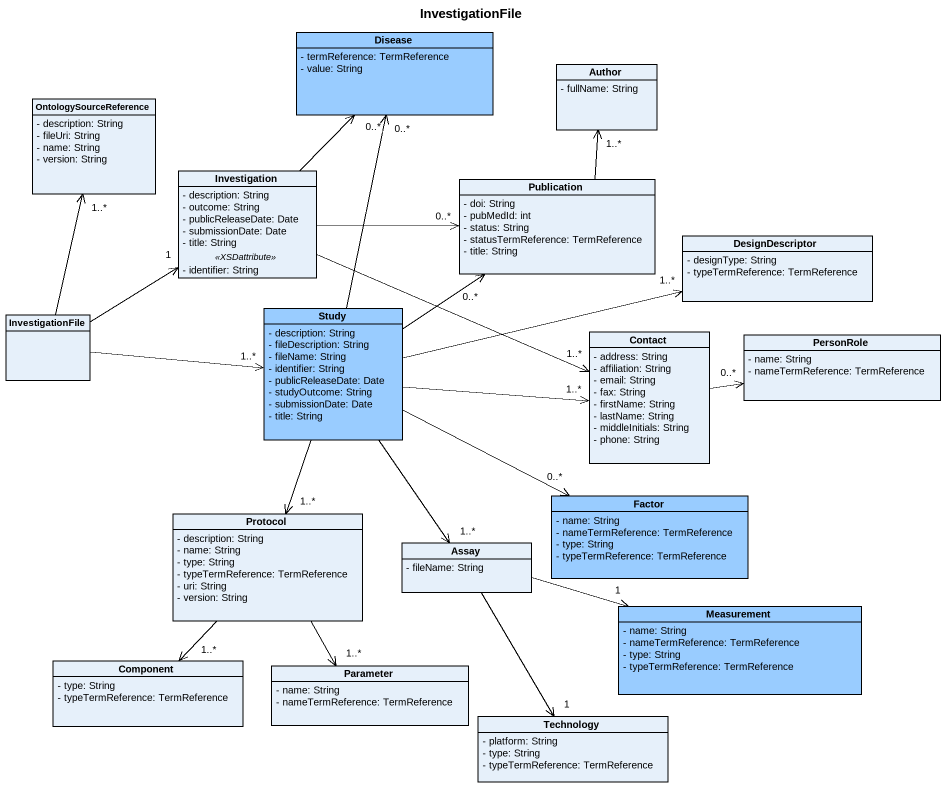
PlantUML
@startuml
title InvestigationFile
hide circle
hide empty members
skinparam classAttributeIconSize 0
class Disease #99CCFF {
  - termReference: TermReference
  - value: String
}
class Author {
  - fullName: String
}
class OntologySourceReference {
  - description: String
  - fileUri: String
  - name: String
  - version: String
}
class Investigation {
  - description: String
  - outcome: String
  - publicReleaseDate: Date
  - submissionDate: Date
  - title: String
  .. <<XSDattribute>> ..
  - identifier: String
}
class Publication {
  - doi: String
  - pubMedId: int
  - status: String
  - statusTermReference: TermReference
  - title: String
}
class DesignDescriptor {
  - designType: String
  - typeTermReference: TermReference
}
class InvestigationFile
class Study #99CCFF {
  - description: String
  - fileDescription: String
  - fileName: String
  - identifier: String
  - publicReleaseDate: Date
  - studyOutcome: String
  - submissionDate: Date
  - title: String
}
class Contact {
  - address: String
  - affiliation: String
  - email: String
  - fax: String
  - firstName: String
  - lastName: String
  - middleInitials: String
  - phone: String
}
class PersonRole {
  - name: String
  - nameTermReference: TermReference
}
class Factor #99CCFF {
  - name: String
  - nameTermReference: TermReference
  - type: String
  - typeTermReference: TermReference
}
class "Protocol" as Protocol_ {
  - description: String
  - name: String
  - type: String
  - typeTermReference: TermReference
  - uri: String
  - version: String
}
class Assay {
  - fileName: String
}
class Measurement #99CCFF {
  - name: String
  - nameTermReference: TermReference
  - type: String
  - typeTermReference: TermReference
}
class "Component" as Component_ {
  - type: String
  - typeTermReference: TermReference
}
class Parameter {
  - name: String
  - nameTermReference: TermReference
}
class Technology {
  - platform: String
  - type: String
  - typeTermReference: TermReference
}
Investigation -up-> "0..*" Disease
Investigation -right-> "0..*" Publication
Investigation -right-> "1..*" Contact
Publication -up-> "1..*" Author
InvestigationFile -up-> "1..*" OntologySourceReference
InvestigationFile -up-> "1" Investigation
InvestigationFile -right-> "1..*" Study
Study -up-> "0..*" Disease
Study -up-> "0..*" Publication
Study -right-> "1..*" DesignDescriptor
Study -right-> "1..*" Contact
Study -right-> "0..*" Factor
Study --> "1..*" Protocol_
Study --> "1..*" Assay
Contact -right-> "0..*" PersonRole
Protocol_ --> "1..*" Component_
Protocol_ --> "1..*" Parameter
Assay -right-> "1" Measurement
Assay --> "1" Technology
@enduml
